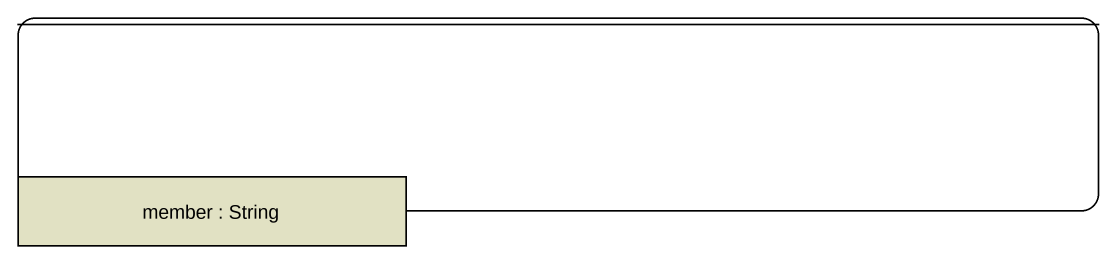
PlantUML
@startuml
hide empty description
state " " as state1 {
  state "member : String" as member <<object>> #E1E1C3
}
@enduml
